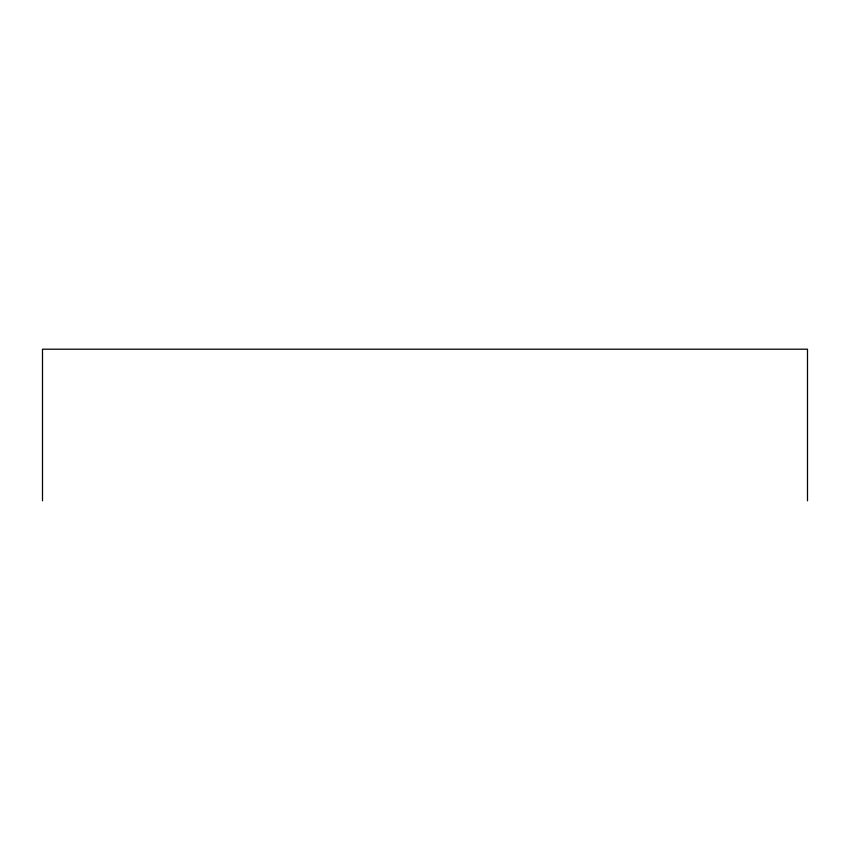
<?xml version="1.0" encoding="UTF-8"?>
<svg xmlns="http://www.w3.org/2000/svg" width="850" height="850" viewBox="0 0 850 850"><rect width="100%" height="100%" fill="white"/><g stroke="black" fill="none" stroke-linecap="round" stroke-linejoin="round"><path stroke-width="1.27" d="M807.5 500.799L807.5 349.201L42.5 349.201L42.5 500.799"/></g></svg>
